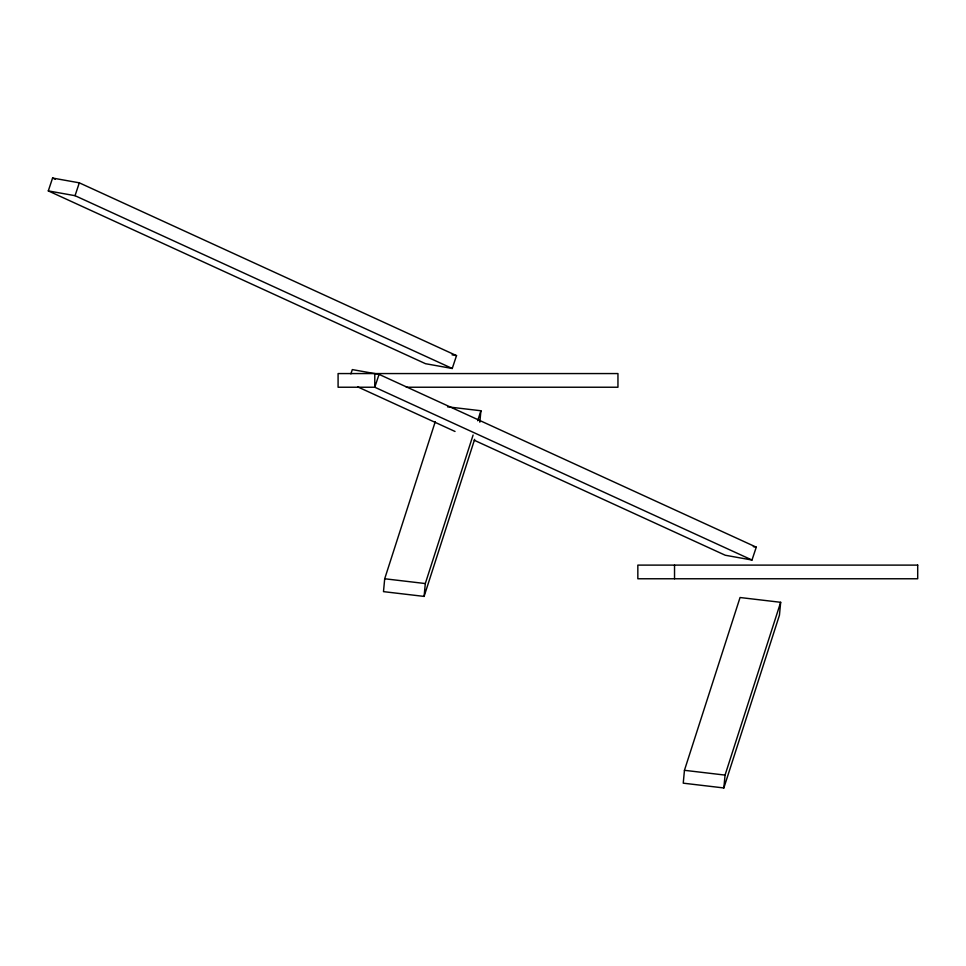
<?xml version="1.0" encoding="UTF-8"?>
<svg xmlns="http://www.w3.org/2000/svg" width="966" height="966" viewBox="0 0 966 966"><rect width="100%" height="100%" fill="white"/><g stroke="black" fill="none" stroke-linecap="round" stroke-linejoin="round"><path stroke-width="1.45" d="M435.255 421.683L384.697 578.767L383.49 591.639L424.098 596.408L474.644 439.325M424.098 596.408L425.306 583.549L473.099 435.026M479.836 422.19L480.911 410.755L447.56 406.831M684.447 770.313L683.24 783.172L723.848 787.954L779.453 615.161L780.661 602.301L740.053 597.519L684.447 770.313L725.055 775.094L780.661 602.301M723.848 787.954L725.055 775.094M477.699 420.753L480.911 410.755M48.3 190.906L52.575 178.046L79.309 182.828L456.52 355.621L452.245 368.481L425.511 363.699L48.3 190.906L75.034 195.687L452.245 368.481M75.034 195.687L79.309 182.828M350.9 373.878L352.312 369.592L379.058 374.361L756.269 547.167L751.995 560.026L725.261 555.245L474.246 440.255M379.058 374.361L374.784 387.233L338.088 387.233L338.088 373.564L617.95 373.564L617.95 387.233L406.312 387.233M384.697 578.767L425.306 583.549M452.064 354.824L456.52 355.621M753.299 546.635L756.269 547.167M52.575 178.046L55.316 179.302M751.995 560.026L374.784 387.233L374.784 373.564M357.649 386.847L455.034 431.464M674.534 565.11L674.534 578.767M917.7 565.11L637.838 565.11L637.838 578.767L917.7 578.767L917.7 565.11"/></g></svg>
